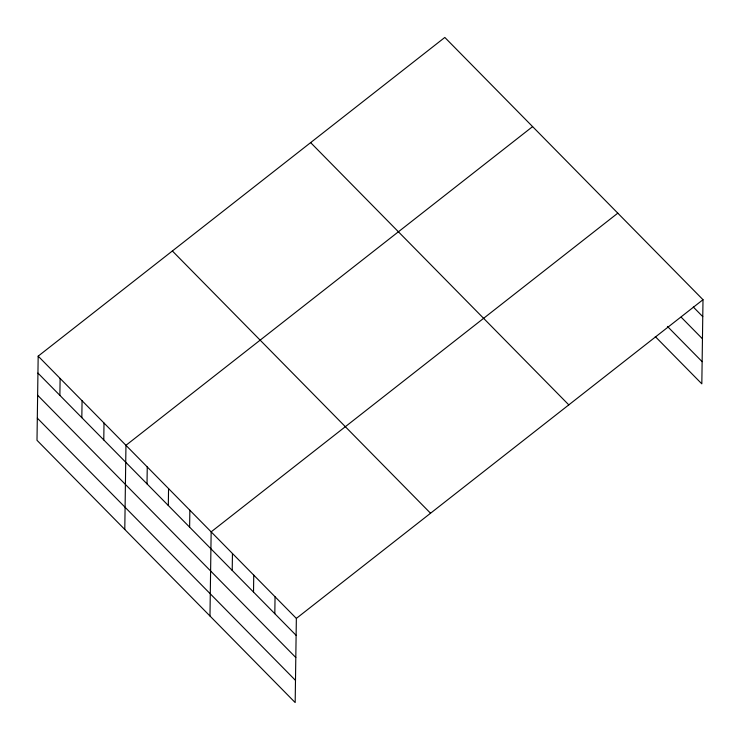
<?xml version="1.0" encoding="UTF-8"?>
<svg xmlns="http://www.w3.org/2000/svg" width="740" height="740" viewBox="0 0 740 740"><rect width="100%" height="100%" fill="white"/><g stroke="black" fill="none" stroke-linecap="round" stroke-linejoin="round"><path stroke-width="1.11" d="M38.175 356.153L37 440.3L295.177 702.556L296.351 618.409L38.175 356.153L444.823 37.444L703 299.7L701.825 383.847L655.279 336.571M59.884 395.364L60.116 378.445M81.826 417.656L82.066 400.729M103.776 439.949L104.007 423.021M124.783 529.461L125.957 445.314L532.606 126.614M147.019 483.877L147.251 466.949M168.313 505.513L168.554 488.585M189.616 527.148L189.856 510.221M209.975 616.004L211.15 531.866L617.798 213.157M232.212 570.42L232.453 553.502M253.515 592.055L253.746 575.137M274.818 613.691L275.049 596.773M296.351 618.409L703 299.7M693.297 307.017L702.76 316.627M681.152 317.173L702.454 338.809M667.424 326.405L702.13 361.666M310.634 142.617L568.801 404.873M172.374 250.98L430.541 513.236M37.934 373.071L296.111 635.327M37.629 395.253L295.806 657.518M37.305 418.109L295.482 680.375"/></g></svg>
